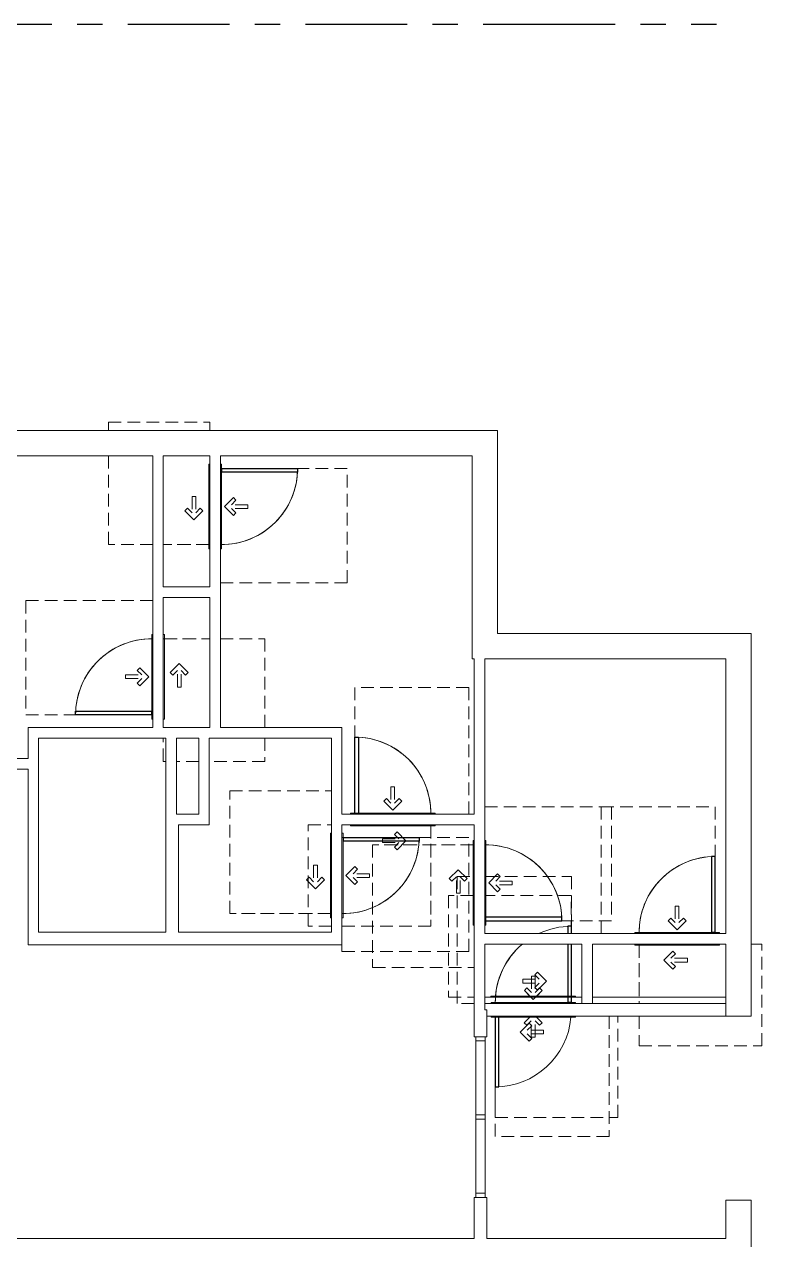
# Model space of a CAD drawing. Header units: inches. Extents: x -1419 to 104, y -84 to 1352.
# Drawn here: x -244 to 104, y 695 to 1270 of the extents above; entities that cross this region are included whole.
import ezdxf

# ---------------------------------------------------------------- set-up
doc = ezdxf.new("R2010")
doc.units = ezdxf.units.IN
doc.header["$MEASUREMENT"] = 0
doc.linetypes.add('ADA Clearance', pattern=[9, 6, -3])
doc.linetypes.add('Grid Line', pattern=[84, 48, -12, 12, -12])
for name, color, linetype, lineweight in [('A-DOOR', 31, 'Continuous', 15), ('A-DOOR-FRAM', 31, 'Continuous', 9), ('A-GLAZ-CWMG', 51, 'Continuous', 9), ('A-WALL', 113, 'Continuous', 15), ('I-WALL', 2, 'Continuous', 15), ('S-GRID', 1, 'Continuous', 9)]:
    doc.layers.add(name, color=color, linetype=linetype, lineweight=lineweight)

# ---------------------------------------------------------------- blocks, each defined once
blk = doc.blocks.new('Door-Single_CE_ - HM Door-2_ HM Frame-V23-ROOF')
at = {"layer": 'A-DOOR', "linetype": 'ADA Clearance', "lineweight": 9}
for p, q in [((-36, 62.5), (18, 62.5)), ((-36, 2.5), (-36, 62.5)), ((18, 62.5), (18, 3)), ((-0.89, 15.47), (-0.89, 7.72)), ((0.86, 15.47), (-0.89, 15.47)), ((0.86, 15.47), (0.86, 7.72)), ((-3.02, 9.85), (-4.26, 8.62)), ((-4.26, 8.62), (-0.02, 4.37)), ((-3.02, 9.85), (-0.89, 7.72)), ((4.22, 8.62), (-0.02, 4.37)), ((2.99, 9.85), (0.86, 7.72)), ((2.99, 9.85), (4.22, 8.62)), ((-18, -3), (-18, -27.5)), ((40, -2.5), (35, -2.5)), ((40, -50.5), (40, -2.5)), ((-2.02, -5.79), (-6.26, -10.04)), ((-2.02, -14.28), (-6.26, -10.04)), ((-0.78, -7.03), (-2.91, -9.16)), ((4.84, -9.16), (-2.91, -9.16)), ((4.84, -10.91), (-2.91, -10.91)), ((-0.78, -13.04), (-2.91, -10.91)), ((-0.78, -7.03), (-2.02, -5.79)), ((4.84, -10.91), (4.84, -9.16)), ((-0.78, -13.04), (-2.02, -14.28)), ((-18, -36.5), (-18, -50.5)), ((-18, -50.5), (40, -50.5))]:
    blk.add_line(p, q, dxfattribs=at)
at = {"layer": 'A-DOOR'}
for p, q in [((18, 39), (16.25, 39)), ((16.25, 39), (16.25, 3)), ((18, 3), (18, 39))]:
    blk.add_line(p, q, dxfattribs=at)
at = {"layer": 'A-DOOR', "lineweight": 25}
for p, q in [((18, 39), (16.25, 39)), ((16.25, 39), (16.25, 3)), ((18, 3), (18, 39))]:
    blk.add_line(p, q, dxfattribs=at)
at = {"layer": 'A-DOOR', "lineweight": 9}
blk.add_arc((18, 3), 36, 90, 179.99883, dxfattribs=at)
blk.add_arc((18, 3), 36, 90, 179.99883, dxfattribs=at)
blk.add_arc((18, 3), 36, 90, 179.99883, dxfattribs=at)
blk.add_arc((18, 3), 36, 90, 179.99883, dxfattribs=at)
blk = doc.blocks.new('Door-Single_CE_ - HM Door-2_ HM Frame-V1-ROOF')
at = {"layer": 'A-DOOR', "linetype": 'ADA Clearance', "lineweight": 9}
for p, q in [((-36, 62.5), (18, 62.5)), ((-36, 2.5), (-36, 62.5)), ((18, 62.5), (18, 3)), ((-0.89, 15.47), (-0.89, 7.72)), ((0.86, 15.47), (-0.89, 15.47)), ((0.86, 15.47), (0.86, 7.72)), ((-3.02, 9.85), (-4.26, 8.62)), ((-4.26, 8.62), (-0.02, 4.37)), ((-3.02, 9.85), (-0.89, 7.72)), ((4.22, 8.62), (-0.02, 4.37)), ((2.99, 9.85), (0.86, 7.72)), ((2.99, 9.85), (4.22, 8.62)), ((-18, -3), (-18, -50.5)), ((40, -50.5), (40, -2.5)), ((-2.02, -5.79), (-6.26, -10.04)), ((-2.02, -14.28), (-6.26, -10.04)), ((-0.78, -7.03), (-2.91, -9.16)), ((4.84, -9.16), (-2.91, -9.16)), ((4.84, -10.91), (-2.91, -10.91)), ((-0.78, -13.04), (-2.91, -10.91)), ((-0.78, -7.03), (-2.02, -5.79)), ((4.84, -10.91), (4.84, -9.16)), ((-0.78, -13.04), (-2.02, -14.28)), ((-18, -50.5), (40, -50.5))]:
    blk.add_line(p, q, dxfattribs=at)
at = {"layer": 'A-DOOR'}
for p, q in [((18, 39), (16.25, 39)), ((16.25, 39), (16.25, 3)), ((18, 3), (18, 39))]:
    blk.add_line(p, q, dxfattribs=at)
at = {"layer": 'A-DOOR', "lineweight": 25}
for p, q in [((18, 39), (16.25, 39)), ((16.25, 39), (16.25, 3)), ((18, 3), (18, 39))]:
    blk.add_line(p, q, dxfattribs=at)
at = {"layer": 'A-DOOR', "lineweight": 9}
blk.add_arc((18, 3), 36, 90, 179.99883, dxfattribs=at)
blk.add_arc((18, 3), 36, 90, 179.99883, dxfattribs=at)
blk.add_arc((18, 3), 36, 90, 179.99883, dxfattribs=at)
blk.add_arc((18, 3), 36, 90, 179.99883, dxfattribs=at)
blk = doc.blocks.new('Door-Single_CE_ - HM Door-2_ HM Frame-5153499-ROOF')
at = {"layer": 'A-DOOR', "linetype": 'ADA Clearance', "lineweight": 9}
for p, q in [((-18, 50.5), (24, 50.5)), ((-18, 3), (-18, 50.5)), ((29, 50.5), (40, 50.5)), ((40, 50.5), (40, 2.5)), ((-2.02, 14.28), (-6.26, 10.04)), ((-0.78, 13.04), (-2.91, 10.91)), ((-0.78, 13.04), (-2.02, 14.28)), ((-2.02, 5.79), (-6.26, 10.04)), ((4.84, 10.91), (-2.91, 10.91)), ((4.84, 9.16), (-2.91, 9.16)), ((-0.78, 7.03), (-2.91, 9.16)), ((-0.78, 7.03), (-2.02, 5.79)), ((4.84, 10.91), (4.84, 9.16)), ((40, 2.5), (29, 2.5)), ((-36, -2.5), (-36, -62.5)), ((-4.26, -8.62), (-0.02, -4.37)), ((4.22, -8.62), (-0.02, -4.37)), ((18, -62.5), (18, -3)), ((-3.02, -9.85), (-4.26, -8.62)), ((-3.02, -9.85), (-0.89, -7.72)), ((-0.89, -15.47), (-0.89, -7.72)), ((0.86, -15.47), (0.86, -7.72)), ((2.99, -9.85), (0.86, -7.72)), ((2.99, -9.85), (4.22, -8.62)), ((0.86, -15.47), (-0.89, -15.47)), ((-36, -62.5), (18, -62.5))]:
    blk.add_line(p, q, dxfattribs=at)
at = {"layer": 'A-DOOR'}
for p, q in [((16.25, -39), (16.25, -3)), ((18, -3), (18, -39)), ((18, -39), (16.25, -39))]:
    blk.add_line(p, q, dxfattribs=at)
at = {"layer": 'A-DOOR', "lineweight": 25}
for p, q in [((16.25, -39), (16.25, -3)), ((18, -3), (18, -39)), ((18, -39), (16.25, -39))]:
    blk.add_line(p, q, dxfattribs=at)
at = {"layer": 'A-DOOR', "lineweight": 9}
blk.add_arc((18, -3), 36, 180.00117, 270, dxfattribs=at)
blk.add_arc((18, -3), 36, 180.00117, 270, dxfattribs=at)
blk.add_arc((18, -3), 36, 180.00117, 270, dxfattribs=at)
blk.add_arc((18, -3), 36, 180.00117, 270, dxfattribs=at)
blk = doc.blocks.new('Door-Single_CE_ - HM Door-2_ HM Frame-V2-ROOF')
at = {"layer": 'A-DOOR', "linetype": 'ADA Clearance', "lineweight": 9}
for p, q in [((-18, 50.5), (40, 50.5)), ((-18, 3), (-18, 50.5)), ((40, 50.5), (40, 2.5)), ((-2.02, 14.28), (-6.26, 10.04)), ((-0.78, 13.04), (-2.91, 10.91)), ((-0.78, 13.04), (-2.02, 14.28)), ((-2.02, 5.79), (-6.26, 10.04)), ((4.84, 10.91), (-2.91, 10.91)), ((4.84, 9.16), (-2.91, 9.16)), ((-0.78, 7.03), (-2.91, 9.16)), ((-0.78, 7.03), (-2.02, 5.79)), ((4.84, 10.91), (4.84, 9.16)), ((-32.73, -2.5), (-36, -2.5)), ((-36, -2.5), (-36, -62.5)), ((-4.26, -8.62), (-0.02, -4.37)), ((4.22, -8.62), (-0.02, -4.37)), ((18, -62.5), (18, -3)), ((-3.02, -9.85), (-4.26, -8.62)), ((-3.02, -9.85), (-0.89, -7.72)), ((-0.89, -15.47), (-0.89, -7.72)), ((0.86, -15.47), (0.86, -7.72)), ((2.99, -9.85), (0.86, -7.72)), ((2.99, -9.85), (4.22, -8.62)), ((0.86, -15.47), (-0.89, -15.47)), ((-36, -62.5), (18, -62.5))]:
    blk.add_line(p, q, dxfattribs=at)
at = {"layer": 'A-DOOR'}
for p, q in [((16.25, -39), (16.25, -3)), ((18, -3), (18, -39)), ((18, -39), (16.25, -39))]:
    blk.add_line(p, q, dxfattribs=at)
at = {"layer": 'A-DOOR', "lineweight": 25}
for p, q in [((16.25, -39), (16.25, -3)), ((18, -3), (18, -39)), ((18, -39), (16.25, -39))]:
    blk.add_line(p, q, dxfattribs=at)
at = {"layer": 'A-DOOR', "lineweight": 9}
blk.add_arc((18, -3), 36, 180.00117, 270, dxfattribs=at)
blk.add_arc((18, -3), 36, 180.00117, 270, dxfattribs=at)
blk.add_arc((18, -3), 36, 180.00117, 270, dxfattribs=at)
blk.add_arc((18, -3), 36, 180.00117, 270, dxfattribs=at)
blk = doc.blocks.new('Door-Single_CE_ - HM Door-2_ HM Frame-V3-ROOF')
at = {"layer": 'A-DOOR', "linetype": 'ADA Clearance', "lineweight": 9}
for p, q in [((-18, 50.5), (24, 50.5)), ((-18, 29.5), (-18, 50.5)), ((36, 50.5), (40, 50.5)), ((40, 50.5), (40, 2.5)), ((-18, 3), (-18, 24.5)), ((-2.02, 14.28), (-6.26, 10.04)), ((-0.78, 13.04), (-2.91, 10.91)), ((-0.78, 13.04), (-2.02, 14.28)), ((-2.02, 5.79), (-6.26, 10.04)), ((4.84, 10.91), (-2.91, 10.91)), ((4.84, 9.16), (-2.91, 9.16)), ((-0.78, 7.03), (-2.91, 9.16)), ((-0.78, 7.03), (-2.02, 5.79)), ((4.84, 10.91), (4.84, 9.16)), ((40, 2.5), (36, 2.5)), ((-36, -2.5), (-36, -62.5)), ((-4.26, -8.62), (-0.02, -4.37)), ((4.22, -8.62), (-0.02, -4.37)), ((18, -62.5), (18, -3)), ((-3.02, -9.85), (-4.26, -8.62)), ((-3.02, -9.85), (-0.89, -7.72)), ((-0.89, -15.47), (-0.89, -7.72)), ((0.86, -15.47), (0.86, -7.72)), ((2.99, -9.85), (0.86, -7.72)), ((2.99, -9.85), (4.22, -8.62)), ((0.86, -15.47), (-0.89, -15.47)), ((-36, -62.5), (18, -62.5))]:
    blk.add_line(p, q, dxfattribs=at)
at = {"layer": 'A-DOOR'}
for p, q in [((16.25, -39), (16.25, -3)), ((18, -3), (18, -39)), ((18, -39), (16.25, -39))]:
    blk.add_line(p, q, dxfattribs=at)
at = {"layer": 'A-DOOR', "lineweight": 25}
for p, q in [((16.25, -39), (16.25, -3)), ((18, -3), (18, -39)), ((18, -39), (16.25, -39))]:
    blk.add_line(p, q, dxfattribs=at)
at = {"layer": 'A-DOOR', "lineweight": 9}
blk.add_arc((18, -3), 36, 180.00117, 270, dxfattribs=at)
blk.add_arc((18, -3), 36, 180.00117, 270, dxfattribs=at)
blk.add_arc((18, -3), 36, 180.00117, 270, dxfattribs=at)
blk.add_arc((18, -3), 36, 180.00117, 270, dxfattribs=at)
blk = doc.blocks.new('Door-Single_CE_ - HM Door-2_ HM Frame-V4-ROOF')
at = {"layer": 'A-DOOR', "linetype": 'ADA Clearance', "lineweight": 9}
for p, q in [((-18, 50.5), (24, 50.5)), ((-18, 29.5), (-18, 50.5)), ((29, 50.5), (40, 50.5)), ((40, 50.5), (40, 24.25)), ((-18, 3), (-18, 24.5)), ((40, 19.25), (40, 8.75)), ((-2.02, 14.28), (-6.26, 10.04)), ((-0.78, 13.04), (-2.91, 10.91)), ((-0.78, 13.04), (-2.02, 14.28)), ((-2.02, 5.79), (-6.26, 10.04)), ((4.84, 10.91), (-2.91, 10.91)), ((4.84, 9.16), (-2.91, 9.16)), ((-0.78, 7.03), (-2.91, 9.16)), ((-0.78, 7.03), (-2.02, 5.79)), ((4.84, 10.91), (4.84, 9.16)), ((40, 2.5), (29, 2.5)), ((40, 3.75), (40, 2.5)), ((-36, -2.5), (-36, -62.5)), ((-4.26, -8.62), (-0.02, -4.37)), ((4.22, -8.62), (-0.02, -4.37)), ((18, -62.5), (18, -3)), ((-3.02, -9.85), (-4.26, -8.62)), ((-3.02, -9.85), (-0.89, -7.72)), ((-0.89, -15.47), (-0.89, -7.72)), ((0.86, -15.47), (0.86, -7.72)), ((2.99, -9.85), (0.86, -7.72)), ((2.99, -9.85), (4.22, -8.62)), ((0.86, -15.47), (-0.89, -15.47)), ((-36, -62.5), (18, -62.5))]:
    blk.add_line(p, q, dxfattribs=at)
at = {"layer": 'A-DOOR'}
for p, q in [((16.25, -39), (16.25, -3)), ((18, -3), (18, -39)), ((18, -39), (16.25, -39))]:
    blk.add_line(p, q, dxfattribs=at)
at = {"layer": 'A-DOOR', "lineweight": 25}
for p, q in [((16.25, -39), (16.25, -3)), ((18, -3), (18, -39)), ((18, -39), (16.25, -39))]:
    blk.add_line(p, q, dxfattribs=at)
at = {"layer": 'A-DOOR', "lineweight": 9}
blk.add_arc((18, -3), 36, 180.00117, 270, dxfattribs=at)
blk.add_arc((18, -3), 36, 180.00117, 270, dxfattribs=at)
blk.add_arc((18, -3), 36, 180.00117, 270, dxfattribs=at)
blk.add_arc((18, -3), 36, 180.00117, 270, dxfattribs=at)
blk = doc.blocks.new('Door-Single_CE_ - HM Door-2_ HM Frame-V63-ROOF')
at = {"layer": 'A-DOOR', "linetype": 'ADA Clearance', "lineweight": 9}
for p, q in [((-36, 62.5), (18, 62.5)), ((-36, 2.5), (-36, 62.5)), ((18, 62.5), (18, 2.5)), ((-0.89, 15.47), (-0.89, 7.72)), ((0.86, 15.47), (-0.89, 15.47)), ((0.86, 15.47), (0.86, 7.72)), ((-3.02, 9.85), (-4.26, 8.62)), ((-4.26, 8.62), (-0.02, 4.37)), ((-3.02, 9.85), (-0.89, 7.72)), ((4.22, 8.62), (-0.02, 4.37)), ((2.99, 9.85), (0.86, 7.72)), ((2.99, 9.85), (4.22, 8.62)), ((-18, -2.5), (-18, -30.5)), ((40, -2.5), (35, -2.5)), ((40, -50.5), (40, -2.5)), ((-2.02, -5.79), (-6.26, -10.04)), ((-2.02, -14.28), (-6.26, -10.04)), ((-0.78, -7.03), (-2.91, -9.16)), ((4.84, -9.16), (-2.91, -9.16)), ((4.84, -10.91), (-2.91, -10.91)), ((-0.78, -13.04), (-2.91, -10.91)), ((-0.78, -7.03), (-2.02, -5.79)), ((4.84, -10.91), (4.84, -9.16)), ((-0.78, -13.04), (-2.02, -14.28)), ((-18, -36.5), (-18, -50.5)), ((-18, -50.5), (40, -50.5))]:
    blk.add_line(p, q, dxfattribs=at)
at = {"layer": 'A-DOOR'}
for p, q in [((18, 39), (16.25, 39)), ((16.25, 39), (16.25, 3)), ((18, 3), (18, 39)), ((16.25, 3), (18, 3))]:
    blk.add_line(p, q, dxfattribs=at)
at = {"layer": 'A-DOOR', "lineweight": 25}
for p, q in [((18, 39), (16.25, 39)), ((16.25, 39), (16.25, 3)), ((18, 3), (18, 39)), ((18, 3), (16.25, 3))]:
    blk.add_line(p, q, dxfattribs=at)
at = {"layer": 'A-DOOR', "lineweight": 9}
for end in [179.99883, 180.5, 180.5, 180.5]:
    blk.add_arc((18, 3), 36, 90, end, dxfattribs=at)
at = {"layer": 'A-DOOR-FRAM'}
for p, q in [((-20, 3), (20, 3)), ((-20, 2.5), (-20, 3)), ((20, 3), (20, 2.5)), ((-20, -3), (-20, -2.5)), ((20, -3), (-20, -3)), ((20, -2.5), (20, -3))]:
    blk.add_line(p, q, dxfattribs=at)
blk = doc.blocks.new('Door-Single_CE_ - HM Door-2_ HM Frame-V38-ROOF')
at = {"layer": 'A-DOOR', "linetype": 'ADA Clearance', "lineweight": 9}
for p, q in [((-36, 62.5), (18, 62.5)), ((-36, 2.5), (-36, 62.5)), ((18, 62.5), (18, 2.5)), ((-0.89, 15.47), (-0.89, 7.72)), ((0.86, 15.47), (-0.89, 15.47)), ((0.86, 15.47), (0.86, 7.72)), ((-3.02, 9.85), (-4.26, 8.62)), ((-4.26, 8.62), (-0.02, 4.37)), ((-3.02, 9.85), (-0.89, 7.72)), ((4.22, 8.62), (-0.02, 4.37)), ((2.99, 9.85), (0.86, 7.72)), ((2.99, 9.85), (4.22, 8.62)), ((-18, -2.5), (-18, -50.5)), ((40, -50.5), (40, -2.5)), ((-2.02, -5.79), (-6.26, -10.04)), ((-2.02, -14.28), (-6.26, -10.04)), ((-0.78, -7.03), (-2.91, -9.16)), ((4.84, -9.16), (-2.91, -9.16)), ((4.84, -10.91), (-2.91, -10.91)), ((-0.78, -13.04), (-2.91, -10.91)), ((-0.78, -7.03), (-2.02, -5.79)), ((4.84, -10.91), (4.84, -9.16)), ((-0.78, -13.04), (-2.02, -14.28)), ((-18, -50.5), (40, -50.5))]:
    blk.add_line(p, q, dxfattribs=at)
at = {"layer": 'A-DOOR'}
for p, q in [((18, 39), (16.25, 39)), ((16.25, 39), (16.25, 3)), ((18, 3), (18, 39)), ((16.25, 3), (18, 3))]:
    blk.add_line(p, q, dxfattribs=at)
at = {"layer": 'A-DOOR', "lineweight": 25}
for p, q in [((18, 39), (16.25, 39)), ((16.25, 39), (16.25, 3)), ((18, 3), (18, 39)), ((18, 3), (16.25, 3))]:
    blk.add_line(p, q, dxfattribs=at)
at = {"layer": 'A-DOOR', "lineweight": 9}
for end in [179.99883, 180.5, 180.5, 180.5]:
    blk.add_arc((18, 3), 36, 90, end, dxfattribs=at)
at = {"layer": 'A-DOOR-FRAM'}
for p, q in [((-20, 3), (20, 3)), ((-20, 2.5), (-20, 3)), ((20, 3), (20, 2.5)), ((-20, -3), (-20, -2.5)), ((20, -3), (-20, -3)), ((20, -2.5), (20, -3))]:
    blk.add_line(p, q, dxfattribs=at)
blk = doc.blocks.new('Door-Single_CE_ - HM Door-2_ HM Frame-V39-ROOF')
at = {"layer": 'A-DOOR', "linetype": 'ADA Clearance', "lineweight": 9}
for p, q in [((-18, 50.5), (24, 50.5)), ((-18, 2.5), (-18, 50.5)), ((29, 50.5), (40, 50.5)), ((40, 50.5), (40, 2.5)), ((-2.02, 14.28), (-6.26, 10.04)), ((-0.78, 13.04), (-2.91, 10.91)), ((-0.78, 13.04), (-2.02, 14.28)), ((-2.02, 5.79), (-6.26, 10.04)), ((4.84, 10.91), (-2.91, 10.91)), ((4.84, 9.16), (-2.91, 9.16)), ((-0.78, 7.03), (-2.91, 9.16)), ((-0.78, 7.03), (-2.02, 5.79)), ((4.84, 10.91), (4.84, 9.16)), ((40, 2.5), (29, 2.5)), ((-36, -2.5), (-36, -62.5)), ((-4.26, -8.62), (-0.02, -4.37)), ((4.22, -8.62), (-0.02, -4.37)), ((18, -62.5), (18, -2.5)), ((-3.02, -9.85), (-4.26, -8.62)), ((-3.02, -9.85), (-0.89, -7.72)), ((-0.89, -15.47), (-0.89, -7.72)), ((0.86, -15.47), (0.86, -7.72)), ((2.99, -9.85), (0.86, -7.72)), ((2.99, -9.85), (4.22, -8.62)), ((0.86, -15.47), (-0.89, -15.47)), ((-36, -62.5), (18, -62.5))]:
    blk.add_line(p, q, dxfattribs=at)
at = {"layer": 'A-DOOR'}
for p, q in [((16.25, -39), (16.25, -3)), ((16.25, -3), (18, -3)), ((18, -3), (18, -39)), ((18, -39), (16.25, -39))]:
    blk.add_line(p, q, dxfattribs=at)
at = {"layer": 'A-DOOR', "lineweight": 25}
for p, q in [((16.25, -39), (16.25, -3)), ((18, -3), (16.25, -3)), ((18, -3), (18, -39)), ((18, -39), (16.25, -39))]:
    blk.add_line(p, q, dxfattribs=at)
at = {"layer": 'A-DOOR', "lineweight": 9}
for start in [179.5, 179.5, 179.5, 180.00117]:
    blk.add_arc((18, -3), 36, start, 270, dxfattribs=at)
at = {"layer": 'A-DOOR-FRAM'}
for p, q in [((-20, 3), (20, 3)), ((-20, 2.5), (-20, 3)), ((20, 3), (20, 2.5)), ((-20, -3), (-20, -2.5)), ((20, -3), (-20, -3)), ((20, -2.5), (20, -3))]:
    blk.add_line(p, q, dxfattribs=at)
blk = doc.blocks.new('Door-Single_CE_ - HM Door-2_ HM Frame-V40-ROOF')
at = {"layer": 'A-DOOR', "linetype": 'ADA Clearance', "lineweight": 9}
for p, q in [((-18, 50.5), (40, 50.5)), ((-18, 2.5), (-18, 50.5)), ((40, 50.5), (40, 2.5)), ((-2.02, 14.28), (-6.26, 10.04)), ((-0.78, 13.04), (-2.91, 10.91)), ((-0.78, 13.04), (-2.02, 14.28)), ((-2.02, 5.79), (-6.26, 10.04)), ((4.84, 10.91), (-2.91, 10.91)), ((4.84, 9.16), (-2.91, 9.16)), ((-0.78, 7.03), (-2.91, 9.16)), ((-0.78, 7.03), (-2.02, 5.79)), ((4.84, 10.91), (4.84, 9.16)), ((-32.73, -2.5), (-36, -2.5)), ((-36, -2.5), (-36, -62.5)), ((-4.26, -8.62), (-0.02, -4.37)), ((4.22, -8.62), (-0.02, -4.37)), ((18, -62.5), (18, -2.5)), ((-3.02, -9.85), (-4.26, -8.62)), ((-3.02, -9.85), (-0.89, -7.72)), ((-0.89, -15.47), (-0.89, -7.72)), ((0.86, -15.47), (0.86, -7.72)), ((2.99, -9.85), (0.86, -7.72)), ((2.99, -9.85), (4.22, -8.62)), ((0.86, -15.47), (-0.89, -15.47)), ((-36, -62.5), (18, -62.5))]:
    blk.add_line(p, q, dxfattribs=at)
at = {"layer": 'A-DOOR'}
for p, q in [((16.25, -39), (16.25, -3)), ((16.25, -3), (18, -3)), ((18, -3), (18, -39)), ((18, -39), (16.25, -39))]:
    blk.add_line(p, q, dxfattribs=at)
at = {"layer": 'A-DOOR', "lineweight": 25}
for p, q in [((16.25, -39), (16.25, -3)), ((18, -3), (16.25, -3)), ((18, -3), (18, -39)), ((18, -39), (16.25, -39))]:
    blk.add_line(p, q, dxfattribs=at)
at = {"layer": 'A-DOOR', "lineweight": 9}
for start in [179.5, 179.5, 179.5, 180.00117]:
    blk.add_arc((18, -3), 36, start, 270, dxfattribs=at)
at = {"layer": 'A-DOOR-FRAM'}
for p, q in [((-20, 3), (20, 3)), ((-20, 2.5), (-20, 3)), ((20, 3), (20, 2.5)), ((-20, -3), (-20, -2.5)), ((20, -3), (-20, -3)), ((20, -2.5), (20, -3))]:
    blk.add_line(p, q, dxfattribs=at)
blk = doc.blocks.new('Door-Single_CE_ - HM Door-2_ HM Frame-V41-ROOF')
at = {"layer": 'A-DOOR', "linetype": 'ADA Clearance', "lineweight": 9}
for p, q in [((-18, 50.5), (24, 50.5)), ((-18, 29.5), (-18, 50.5)), ((36, 50.5), (40, 50.5)), ((40, 50.5), (40, 2.5)), ((-18, 2.5), (-18, 24.5)), ((-2.02, 14.28), (-6.26, 10.04)), ((-0.78, 13.04), (-2.91, 10.91)), ((-0.78, 13.04), (-2.02, 14.28)), ((-2.02, 5.79), (-6.26, 10.04)), ((4.84, 10.91), (-2.91, 10.91)), ((4.84, 9.16), (-2.91, 9.16)), ((-0.78, 7.03), (-2.91, 9.16)), ((-0.78, 7.03), (-2.02, 5.79)), ((4.84, 10.91), (4.84, 9.16)), ((40, 2.5), (36, 2.5)), ((-36, -2.5), (-36, -62.5)), ((-4.26, -8.62), (-0.02, -4.37)), ((4.22, -8.62), (-0.02, -4.37)), ((18, -62.5), (18, -2.5)), ((-3.02, -9.85), (-4.26, -8.62)), ((-3.02, -9.85), (-0.89, -7.72)), ((-0.89, -15.47), (-0.89, -7.72)), ((0.86, -15.47), (0.86, -7.72)), ((2.99, -9.85), (0.86, -7.72)), ((2.99, -9.85), (4.22, -8.62)), ((0.86, -15.47), (-0.89, -15.47)), ((-36, -62.5), (18, -62.5))]:
    blk.add_line(p, q, dxfattribs=at)
at = {"layer": 'A-DOOR'}
for p, q in [((16.25, -39), (16.25, -3)), ((16.25, -3), (18, -3)), ((18, -3), (18, -39)), ((18, -39), (16.25, -39))]:
    blk.add_line(p, q, dxfattribs=at)
at = {"layer": 'A-DOOR', "lineweight": 25}
for p, q in [((16.25, -39), (16.25, -3)), ((18, -3), (16.25, -3)), ((18, -3), (18, -39)), ((18, -39), (16.25, -39))]:
    blk.add_line(p, q, dxfattribs=at)
at = {"layer": 'A-DOOR', "lineweight": 9}
for start in [179.5, 179.5, 179.5, 180.00117]:
    blk.add_arc((18, -3), 36, start, 270, dxfattribs=at)
at = {"layer": 'A-DOOR-FRAM'}
for p, q in [((-20, 3), (20, 3)), ((-20, 2.5), (-20, 3)), ((20, 3), (20, 2.5)), ((-20, -3), (-20, -2.5)), ((20, -3), (-20, -3)), ((20, -2.5), (20, -3))]:
    blk.add_line(p, q, dxfattribs=at)
blk = doc.blocks.new('Door-Single_CE_ - HM Door-2_ HM Frame-V42-ROOF')
at = {"layer": 'A-DOOR', "linetype": 'ADA Clearance', "lineweight": 9}
for p, q in [((-18, 50.5), (24, 50.5)), ((-18, 29.5), (-18, 50.5)), ((29, 50.5), (40, 50.5)), ((40, 50.5), (40, 24.25)), ((-18, 2.5), (-18, 24.5)), ((40, 19.25), (40, 8.75)), ((-2.02, 14.28), (-6.26, 10.04)), ((-0.78, 13.04), (-2.91, 10.91)), ((-0.78, 13.04), (-2.02, 14.28)), ((-2.02, 5.79), (-6.26, 10.04)), ((4.84, 10.91), (-2.91, 10.91)), ((4.84, 9.16), (-2.91, 9.16)), ((-0.78, 7.03), (-2.91, 9.16)), ((-0.78, 7.03), (-2.02, 5.79)), ((4.84, 10.91), (4.84, 9.16)), ((40, 2.5), (29, 2.5)), ((40, 3.75), (40, 2.5)), ((-36, -2.5), (-36, -62.5)), ((-4.26, -8.62), (-0.02, -4.37)), ((4.22, -8.62), (-0.02, -4.37)), ((18, -62.5), (18, -2.5)), ((-3.02, -9.85), (-4.26, -8.62)), ((-3.02, -9.85), (-0.89, -7.72)), ((-0.89, -15.47), (-0.89, -7.72)), ((0.86, -15.47), (0.86, -7.72)), ((2.99, -9.85), (0.86, -7.72)), ((2.99, -9.85), (4.22, -8.62)), ((0.86, -15.47), (-0.89, -15.47)), ((-36, -62.5), (18, -62.5))]:
    blk.add_line(p, q, dxfattribs=at)
at = {"layer": 'A-DOOR'}
for p, q in [((16.25, -39), (16.25, -3)), ((16.25, -3), (18, -3)), ((18, -3), (18, -39)), ((18, -39), (16.25, -39))]:
    blk.add_line(p, q, dxfattribs=at)
at = {"layer": 'A-DOOR', "lineweight": 25}
for p, q in [((16.25, -39), (16.25, -3)), ((18, -3), (16.25, -3)), ((18, -3), (18, -39)), ((18, -39), (16.25, -39))]:
    blk.add_line(p, q, dxfattribs=at)
at = {"layer": 'A-DOOR', "lineweight": 9}
for start in [179.5, 179.5, 179.5, 180.00117]:
    blk.add_arc((18, -3), 36, start, 270, dxfattribs=at)
at = {"layer": 'A-DOOR-FRAM'}
for p, q in [((-20, 3), (20, 3)), ((-20, 2.5), (-20, 3)), ((20, 3), (20, 2.5)), ((-20, -3), (-20, -2.5)), ((20, -3), (-20, -3)), ((20, -2.5), (20, -3))]:
    blk.add_line(p, q, dxfattribs=at)
blk = doc.blocks.new('Rectangular Mullion - 4 1_2_ x 2_ Rectangular_CE_-5153514-ROOF')
at = {"layer": 'A-GLAZ-CWMG'}
for p, q in [((-948.96, 626.65), (-944.46, 626.65)), ((-948.96, 591.65), (-948.96, 626.65)), ((-944.46, 626.65), (-944.46, 591.65)), ((-944.46, 591.65), (-948.96, 591.65))]:
    blk.add_line(p, q, dxfattribs=at)
blk = doc.blocks.new('Rectangular Mullion - 4 1_2_ x 2_ Rectangular_CE_-5153518-ROOF')
at = {"layer": 'A-GLAZ-CWMG'}
for p, q in [((-2, -2.25), (-2, 2.25)), ((-2, 2.25), (0, 2.25)), ((0, 2.25), (0, -2.25)), ((0, -2.25), (-2, -2.25))]:
    blk.add_line(p, q, dxfattribs=at)
blk = doc.blocks.new('Rectangular Mullion - 4 1_2_ x 2_ Rectangular_CE_-5153519-ROOF')
at = {"layer": 'A-GLAZ-CWMG'}
for p, q in [((0, 2.25), (-2, 2.25)), ((-2, 2.25), (-2, -2.25)), ((0, -2.25), (0, 2.25)), ((-2, -2.25), (0, -2.25))]:
    blk.add_line(p, q, dxfattribs=at)
blk = doc.blocks.new('Rectangular Mullion - 4 1_2_ x 2_ Rectangular_CE_-5153516-ROOF')
at = {"layer": 'A-GLAZ-CWMG'}
for p, q in [((-1, -2.25), (-1, 2.25)), ((-1, 2.25), (1, 2.25)), ((1, 2.25), (1, -2.25)), ((1, -2.25), (-1, -2.25))]:
    blk.add_line(p, q, dxfattribs=at)
blk = doc.blocks.new('Door-Single_CE_ - HM Door-2_ HM Frame-V71-ROOF')
at = {"layer": 'A-DOOR', "linetype": 'ADA Clearance', "lineweight": 9}
for p, q in [((-36, 63), (-28.5, 63)), ((-36, 3), (-36, 63)), ((-22.5, 63), (18, 63)), ((18, 63), (18, 36)), ((18, 31), (18, 6.5)), ((-0.89, 15.97), (-0.89, 8.22)), ((0.86, 15.97), (-0.89, 15.97)), ((0.86, 15.97), (0.86, 8.22)), ((-3.02, 10.35), (-4.26, 9.12)), ((-4.26, 9.12), (-1.65, 6.5)), ((-3.02, 10.35), (-0.89, 8.22)), ((2.99, 10.35), (0.86, 8.22)), ((4.22, 9.12), (1.61, 6.5)), ((2.99, 10.35), (4.22, 9.12)), ((-28, 3), (-36, 3)), ((-18, -3.5), (-18, -51)), ((40, -51), (40, -3)), ((-2.02, -6.29), (-6.26, -10.54)), ((-2.02, -14.78), (-6.26, -10.54)), ((-0.78, -7.53), (-2.91, -9.66)), ((4.84, -9.66), (-2.91, -9.66)), ((4.84, -11.41), (-2.91, -11.41)), ((-0.78, -13.54), (-2.91, -11.41)), ((-0.78, -7.53), (-2.02, -6.29)), ((4.84, -11.41), (4.84, -9.66)), ((-0.78, -13.54), (-2.02, -14.78)), ((-18, -51), (40, -51))]:
    blk.add_line(p, q, dxfattribs=at)
at = {"layer": 'A-DOOR'}
for p, q in [((18, 39.5), (16.25, 39.5)), ((16.25, 39.5), (16.25, 36)), ((18, 36), (18, 39.5)), ((16.25, 31), (16.25, 6.5)), ((18, 6.5), (18, 31))]:
    blk.add_line(p, q, dxfattribs=at)
at = {"layer": 'A-DOOR', "lineweight": 25}
for p, q in [((18, 39.5), (16.25, 39.5)), ((16.25, 39.5), (16.25, 36)), ((18, 36), (18, 39.5)), ((16.25, 31), (16.25, 6.5)), ((18, 6.5), (18, 31))]:
    blk.add_line(p, q, dxfattribs=at)
at = {"layer": 'A-DOOR', "lineweight": 9}
for start, end in [(90, 115.23858), (90, 115.23858), (90, 115.23858), (90, 115.23858), (130.0669, 175.21294), (130.0669, 175.21294), (130.0669, 175.21294), (130.0669, 175.21294)]:
    blk.add_arc((18, 3.5), 36, start, end, dxfattribs=at)
blk = doc.blocks.new('Door-Single_CE_ - HM Door-2_ HM Frame-V72-ROOF')
at = {"layer": 'A-DOOR', "linetype": 'ADA Clearance', "lineweight": 9}
for p, q in [((-36, 63), (18, 63)), ((-36, 6), (-36, 63)), ((18, 63), (18, 6.5)), ((-0.89, 15.97), (-0.89, 8.22)), ((0.86, 15.97), (-0.89, 15.97)), ((0.86, 15.97), (0.86, 8.22)), ((-3.02, 10.35), (-4.26, 9.12)), ((-4.26, 9.12), (-1.65, 6.5)), ((-3.02, 10.35), (-0.89, 8.22)), ((2.99, 10.35), (0.86, 8.22)), ((4.22, 9.12), (1.61, 6.5)), ((2.99, 10.35), (4.22, 9.12)), ((-18, -3), (-18, -28)), ((40, -3), (27.92, -3)), ((40, -51), (40, -3)), ((-2.02, -6.29), (-6.26, -10.54)), ((-2.02, -14.78), (-6.26, -10.54)), ((-0.78, -7.53), (-2.91, -9.66)), ((4.84, -9.66), (-2.91, -9.66)), ((4.84, -11.41), (-2.91, -11.41)), ((-0.78, -13.54), (-2.91, -11.41)), ((-0.78, -7.53), (-2.02, -6.29)), ((4.84, -11.41), (4.84, -9.66)), ((-0.78, -13.54), (-2.02, -14.78)), ((-18, -33), (-18, -51)), ((-18, -51), (22.42, -51)), ((28.42, -51), (40, -51))]:
    blk.add_line(p, q, dxfattribs=at)
at = {"layer": 'A-DOOR'}
for p, q in [((18, 39.5), (16.25, 39.5)), ((16.25, 39.5), (16.25, 6.5)), ((18, 6.5), (18, 39.5))]:
    blk.add_line(p, q, dxfattribs=at)
at = {"layer": 'A-DOOR', "lineweight": 25}
for p, q in [((18, 39.5), (16.25, 39.5)), ((16.25, 39.5), (16.25, 6.5)), ((18, 6.5), (18, 39.5))]:
    blk.add_line(p, q, dxfattribs=at)
at = {"layer": 'A-DOOR', "lineweight": 9}
blk.add_arc((18, 3.5), 36, 90, 175.21294, dxfattribs=at)
blk.add_arc((18, 3.5), 36, 90, 175.21294, dxfattribs=at)
blk.add_arc((18, 3.5), 36, 90, 175.21294, dxfattribs=at)
blk.add_arc((18, 3.5), 36, 90, 175.21294, dxfattribs=at)
at = {"layer": 'A-DOOR-FRAM'}
for p, q in [((-20, -3.5), (-20, -3)), ((20, -3.5), (-20, -3.5)), ((20, -3), (20, -3.5))]:
    blk.add_line(p, q, dxfattribs=at)
blk = doc.blocks.new('Door-Single_CE_ - HM Door-2_ HM Frame-V74-ROOF')
at = {"layer": 'A-DOOR', "linetype": 'ADA Clearance', "lineweight": 9}
for p, q in [((-36, 63), (-28.5, 63)), ((-36, 3), (-36, 63)), ((-22.5, 63), (18, 63)), ((18, 63), (18, 36)), ((18, 31), (18, 3)), ((-0.89, 15.97), (-0.89, 8.22)), ((0.86, 15.97), (-0.89, 15.97)), ((0.86, 15.97), (0.86, 8.22)), ((-3.02, 10.35), (-4.26, 9.12)), ((-4.26, 9.12), (-0.02, 4.87)), ((-3.02, 10.35), (-0.89, 8.22)), ((4.22, 9.12), (-0.02, 4.87)), ((2.99, 10.35), (0.86, 8.22)), ((2.99, 10.35), (4.22, 9.12)), ((-28, 3), (-36, 3)), ((-18, -3), (-18, -51)), ((40, -51), (40, -3)), ((-2.02, -6.29), (-6.26, -10.54)), ((-2.02, -14.78), (-6.26, -10.54)), ((-0.78, -7.53), (-2.91, -9.66)), ((4.84, -9.66), (-2.91, -9.66)), ((4.84, -11.41), (-2.91, -11.41)), ((-0.78, -13.54), (-2.91, -11.41)), ((-0.78, -7.53), (-2.02, -6.29)), ((4.84, -11.41), (4.84, -9.66)), ((-0.78, -13.54), (-2.02, -14.78)), ((-18, -51), (40, -51))]:
    blk.add_line(p, q, dxfattribs=at)
at = {"layer": 'A-DOOR'}
for p, q in [((18, 39.5), (16.25, 39.5)), ((16.25, 39.5), (16.25, 36)), ((18, 36), (18, 39.5)), ((16.25, 31), (16.25, 3.5)), ((18, 3.5), (18, 31)), ((16.25, 3.5), (18, 3.5))]:
    blk.add_line(p, q, dxfattribs=at)
at = {"layer": 'A-DOOR', "lineweight": 25}
for p, q in [((18, 39.5), (16.25, 39.5)), ((16.25, 39.5), (16.25, 36)), ((18, 36), (18, 39.5)), ((16.25, 31), (16.25, 3.5)), ((18, 3.5), (18, 31)), ((18, 3.5), (16.25, 3.5))]:
    blk.add_line(p, q, dxfattribs=at)
at = {"layer": 'A-DOOR', "lineweight": 9}
for start, end in [(90, 115.23858), (90, 115.23858), (90, 115.23858), (90, 115.23858), (130.0669, 179.99883), (130.0669, 180.5), (130.0669, 180.5), (130.0669, 180.5)]:
    blk.add_arc((18, 3.5), 36, start, end, dxfattribs=at)
at = {"layer": 'A-DOOR-FRAM'}
for p, q in [((-20, 3.5), (20, 3.5)), ((-20, 3), (-20, 3.5)), ((20, 3.5), (20, 3)), ((-20, -3.5), (-20, -3)), ((20, -3.5), (-20, -3.5)), ((20, -3), (20, -3.5))]:
    blk.add_line(p, q, dxfattribs=at)

msp = doc.modelspace()

# ---------------------------------------------------------------- linework, layer by layer
at = {"layer": 'A-WALL'}
for p, q in [((-316.71, 1077.9), (-20.71, 1077.9)), ((-20.71, 1077.9), (-20.71, 981.9)), ((-183.71, 1065.9), (-304.71, 1065.9)), ((-156.71, 1065.9), (-178.71, 1065.9)), ((-32.71, 1065.9), (-151.71, 1065.9)), ((-32.71, 969.9), (-32.71, 1065.9)), ((-20.71, 981.9), (99.29, 981.9)), ((99.29, 981.9), (99.29, 800.9)), ((-32.71, 969.9), (-31.71, 969.9)), ((87.29, 969.9), (-26.71, 969.9)), ((87.29, 839.9), (87.29, 969.9)), ((-177.46, 840.68), (-177.46, 896.4)), ((-171.46, 896.4), (-172.46, 896.4)), ((-171.46, 891.4), (-171.46, 840.68)), ((-237.71, 840.68), (-177.46, 840.68)), ((-171.46, 840.68), (-99.21, 840.68)), ((-94.21, 834.68), (-94.21, 840.68)), ((-94.21, 834.68), (-237.71, 834.68)), ((87.29, 800.9), (87.29, 834.9)), ((-26.71, 809.9), (19.29, 809.9)), ((-26.71, 806.9), (19.29, 806.9)), ((24.29, 809.9), (87.29, 809.9)), ((24.29, 806.9), (87.29, 806.9)), ((-31.71, 791.15), (-31.71, 803.9)), ((-25.71, 803.9), (-26.71, 803.9)), ((-25.71, 803.9), (-25.71, 791.15)), ((99.29, 800.9), (-25.71, 800.9)), ((-31.71, 791.15), (-25.71, 791.15)), ((-31.71, 695.65), (-31.71, 715.15)), ((-25.71, 715.15), (-31.71, 715.15)), ((-25.71, 715.15), (-25.71, 695.65)), ((87.29, 695.65), (87.29, 713.9)), ((99.29, 713.9), (87.29, 713.9)), ((99.29, 713.9), (99.29, 666.9)), ((-434.71, 695.65), (-31.71, 695.65)), ((-25.71, 695.65), (87.29, 695.65))]:
    msp.add_line(p, q, dxfattribs=at)
at = {"layer": 'I-WALL'}
for p, q in [((-183.71, 937.4), (-183.71, 1065.9)), ((-178.71, 1065.9), (-178.71, 1003.9)), ((-156.71, 1003.9), (-156.71, 1065.9)), ((-151.71, 1065.9), (-151.71, 937.4)), ((-178.71, 1003.9), (-156.71, 1003.9)), ((-178.71, 998.9), (-178.71, 937.4)), ((-156.71, 998.9), (-178.71, 998.9)), ((-156.71, 937.4), (-156.71, 998.9)), ((-31.71, 896.4), (-31.71, 969.9)), ((-26.71, 969.9), (-26.71, 839.9)), ((-242.71, 937.4), (-183.71, 937.4)), ((-242.71, 922.68), (-242.71, 937.4)), ((-178.71, 937.4), (-156.71, 937.4)), ((-151.71, 937.4), (-94.21, 937.4)), ((-94.21, 937.4), (-94.21, 896.4)), ((-177.46, 932.4), (-237.71, 932.4)), ((-237.71, 932.4), (-237.71, 840.68)), ((-177.46, 896.4), (-177.46, 932.4)), ((-161.96, 932.4), (-172.46, 932.4)), ((-172.46, 932.4), (-172.46, 896.4)), ((-161.96, 896.4), (-161.96, 932.4)), ((-99.21, 932.4), (-156.96, 932.4)), ((-156.96, 932.4), (-156.96, 891.4)), ((-99.21, 840.68), (-99.21, 932.4)), ((-305.21, 922.68), (-242.71, 922.68)), ((-242.71, 917.68), (-305.21, 917.68)), ((-242.71, 834.68), (-242.71, 917.68)), ((-171.46, 896.4), (-161.96, 896.4)), ((-156.96, 891.4), (-171.46, 891.4)), ((-94.21, 896.4), (-31.71, 896.4)), ((-94.21, 891.4), (-94.21, 840.68)), ((-31.71, 891.4), (-94.21, 891.4)), ((-31.71, 803.9), (-31.71, 891.4)), ((-26.71, 839.9), (87.29, 839.9)), ((-242.71, 834.68), (-237.71, 834.68)), ((19.29, 834.9), (-26.71, 834.9)), ((-26.71, 834.9), (-26.71, 803.9)), ((19.29, 806.9), (19.29, 834.9)), ((87.29, 834.9), (24.29, 834.9)), ((24.29, 834.9), (24.29, 806.9)), ((19.29, 806.9), (24.29, 806.9))]:
    msp.add_line(p, q, dxfattribs=at)
at = {"layer": 'S-GRID', "linetype": 'Grid Line', "lineweight": 25}
for p, q in [((-1287.44, 1270), (-13.01, 1270)), ((-13.01, 1270), (82.99, 1270))]:
    msp.add_line(p, q, dxfattribs=at)

# ---------------------------------------------------------------- block references
at = {"layer": 'A-DOOR', "lineweight": 9}
for name, p, rotation in [('Door-Single_CE_ - HM Door-2_ HM Frame-V3-ROOF', (-154.21, 1041.9), 90.00000000000006), ('Door-Single_CE_ - HM Door-2_ HM Frame-V3-ROOF', (-154.21, 1041.9), 90.00000000000006), ('Door-Single_CE_ - HM Door-2_ HM Frame-V41-ROOF', (-154.21, 1041.9), 90.00000000000006), ('Door-Single_CE_ - HM Door-2_ HM Frame-V4-ROOF', (-181.21, 961.4), 270), ('Door-Single_CE_ - HM Door-2_ HM Frame-V4-ROOF', (-181.21, 961.4), 270), ('Door-Single_CE_ - HM Door-2_ HM Frame-V42-ROOF', (-181.21, 961.4), 270), ('Door-Single_CE_ - HM Door-2_ HM Frame-5153499-ROOF', (-70.21, 893.9), 180), ('Door-Single_CE_ - HM Door-2_ HM Frame-5153499-ROOF', (-70.21, 893.9), 180), ('Door-Single_CE_ - HM Door-2_ HM Frame-V39-ROOF', (-70.21, 893.9), 180), ('Door-Single_CE_ - HM Door-2_ HM Frame-V2-ROOF', (-96.71, 867.4), 90.0000000000001), ('Door-Single_CE_ - HM Door-2_ HM Frame-V2-ROOF', (-96.71, 867.4), 90.0000000000001), ('Door-Single_CE_ - HM Door-2_ HM Frame-V40-ROOF', (-96.71, 867.4), 90.0000000000001), ('Door-Single_CE_ - HM Door-2_ HM Frame-V1-ROOF', (-29.21, 863.9), 270.0000000000001), ('Door-Single_CE_ - HM Door-2_ HM Frame-V1-ROOF', (-29.21, 863.9), 270.0000000000001), ('Door-Single_CE_ - HM Door-2_ HM Frame-V38-ROOF', (-29.21, 863.9), 270.0000000000001), ('Door-Single_CE_ - HM Door-2_ HM Frame-V72-ROOF', (-3.8, 806.9), 180)]:
    msp.add_blockref(name, p, dxfattribs=dict(at, rotation=rotation))
for name, p in [('Door-Single_CE_ - HM Door-2_ HM Frame-V23-ROOF', (64.29, 837.4)), ('Door-Single_CE_ - HM Door-2_ HM Frame-V23-ROOF', (64.29, 837.4)), ('Door-Single_CE_ - HM Door-2_ HM Frame-V63-ROOF', (64.29, 837.4)), ('Door-Single_CE_ - HM Door-2_ HM Frame-V71-ROOF', (-3.71, 803.9)), ('Door-Single_CE_ - HM Door-2_ HM Frame-V74-ROOF', (-3.71, 803.9))]:
    msp.add_blockref(name, p, dxfattribs=at)
at = {"layer": 'A-GLAZ-CWMG', "extrusion": (0, 0, -1), "rotation": 90.00000000000003}
for name, p in [('Rectangular Mullion - 4 1_2_ x 2_ Rectangular_CE_-5153518-ROOF', (28.71, 791.15)), ('Rectangular Mullion - 4 1_2_ x 2_ Rectangular_CE_-5153516-ROOF', (28.71, 753.15))]:
    msp.add_blockref(name, p, dxfattribs=at)
at = {"layer": 'A-GLAZ-CWMG'}
for name, p, rotation in [('Rectangular Mullion - 4 1_2_ x 2_ Rectangular_CE_-5153514-ROOF', (-975.42, 1380.81), 180), ('Rectangular Mullion - 4 1_2_ x 2_ Rectangular_CE_-5153514-ROOF', (-975.42, 1343.81), 180), ('Rectangular Mullion - 4 1_2_ x 2_ Rectangular_CE_-5153519-ROOF', (-28.71, 715.15), 270)]:
    msp.add_blockref(name, p, dxfattribs=dict(at, rotation=rotation))

doc.saveas('drawing.dxf')
